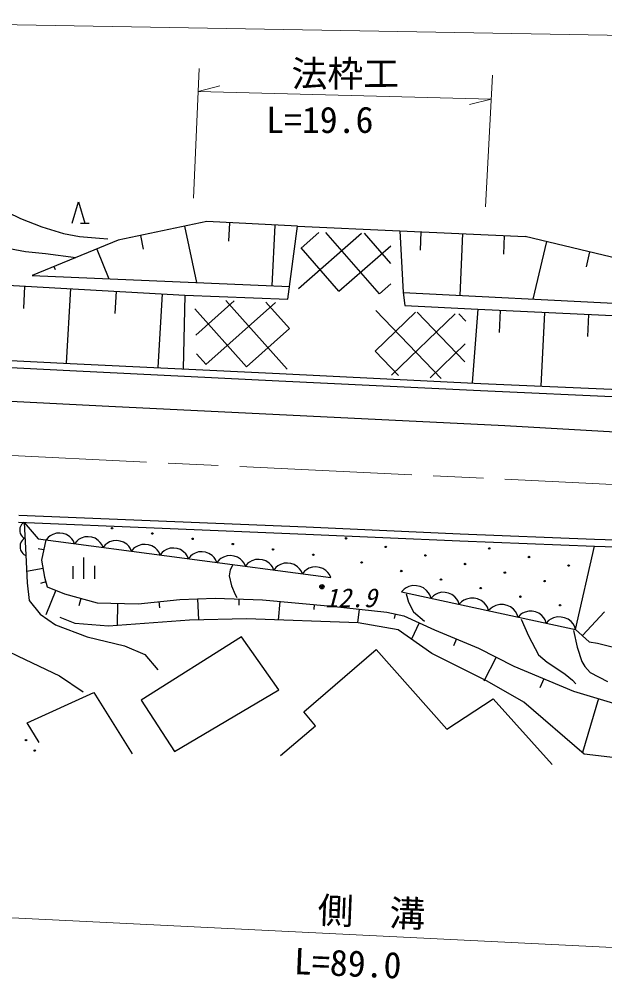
# Model space of a CAD drawing. Units: millimetres, scale not verified. Extents: x 40000 to 680000, y 20000 to 380000.
# Drawn here: x 266184 to 306978, y 272499 to 339340 of the extents above; entities that cross this region are included whole.
import ezdxf
from ezdxf.enums import TextEntityAlignment as Align

# ---------------------------------------------------------------- set-up
doc = ezdxf.new("R2010")
doc.units = ezdxf.units.MM
doc.header["$LTSCALE"] = 1000
doc.linetypes.add('CHAIN', pattern=[18.5, 12, -1.5, 3.5, -1.5])
for name, color, linetype, lineweight in [('M-BGD', 7, 'Continuous', 25), ('M-BMK', 2, 'CHAIN', 13), ('M-STR-HTXT', 7, 'Continuous', 13), ('M-STR-STRC', 7, 'Continuous', 25)]:
    doc.layers.add(name, color=color, linetype=linetype, lineweight=lineweight)
doc.styles.add('ＭＳ ゴシック', font='')
doc.styles.get('ＭＳ ゴシック').set_extended_font_data('MS Gothic')

msp = doc.modelspace()

# ---------------------------------------------------------------- linework, layer by layer
at = {"layer": 'M-BGD'}
for p, q in [((269863, 325121), (270311, 326621)), ((270311, 326621), (270763, 325122)), ((270463, 325122), (271063, 325123)), ((279248, 325247), (273087, 323937)), ((277708, 324920), (278541, 320999)), ((285581, 324917), (279248, 325247)), ((280831, 325165), (280765, 323888)), ((283998, 325000), (283778, 320771)), ((284908, 319846), (285581, 324917)), ((285581, 324917), (292706, 324589)), ((274627, 324265), (274827, 323327)), ((285633, 320580), (290036, 324430)), ((285817, 323397), (287067, 324490)), ((291277, 320202), (287536, 324480)), ((292080, 322322), (290241, 324426)), ((292706, 324589), (292939, 320292)), ((292706, 324589), (301431, 324213)), ((294160, 324526), (294105, 323241)), ((297068, 324401), (296883, 320094)), ((299977, 324276), (299921, 322977)), ((310410, 322036), (301431, 324213)), ((273087, 323937), (267098, 321497)), ((288455, 320391), (292078, 323558)), ((302927, 323850), (301955, 319839)), ((271590, 323327), (272430, 321265)), ((288455, 320391), (285818, 323407)), ((305920, 323125), (305670, 322092)), ((268595, 322107), (268679, 321901)), ((264967, 320842), (277727, 320117)), ((267098, 321497), (285024, 320717)), ((291278, 320202), (292082, 320905)), ((266562, 320752), (266473, 319191)), ((269752, 320570), (269458, 315390)), ((272942, 320389), (272854, 318842)), ((276132, 320208), (275840, 315071)), ((292939, 320292), (293047, 319406)), ((292939, 320292), (321158, 318872)), ((277727, 320117), (277617, 314982)), ((277727, 320117), (284908, 319846)), ((281149, 319715), (278489, 317338)), ((284028, 319606), (279188, 315281)), ((284844, 314971), (280585, 319737)), ((285003, 317795), (283362, 319631)), ((282024, 315125), (278414, 319164)), ((290970, 316216), (293787, 318932)), ((291022, 319044), (295588, 314307)), ((293047, 319406), (298136, 319131)), ((293913, 318927), (297236, 315478)), ((298136, 319131), (297744, 314001)), ((298136, 319131), (322825, 317995)), ((299680, 319060), (299609, 317520)), ((302766, 318918), (302529, 313786)), ((292119, 314546), (296553, 318819)), ((296804, 318809), (297286, 318308)), ((305852, 318776), (305781, 317238)), ((285003, 317795), (282016, 315126)), ((290970, 316216), (292613, 314512)), ((294808, 314360), (297258, 316722)), ((254517, 315637), (269714, 314866)), ((254530, 316137), (269738, 315365)), ((279203, 315280), (278542, 316020)), ((269714, 314866), (284281, 314158)), ((269738, 315365), (284306, 314657)), ((284281, 314158), (298311, 313473)), ((284306, 314657), (298334, 313972)), ((298334, 313972), (328752, 312609)), ((298311, 313473), (328730, 312110)), ((266150, 304799), (286173, 303977)), ((266129, 304299), (286152, 303478)), ((266352, 304142), (266291, 304051)), ((266415, 304211), (266352, 304142)), ((266521, 304283), (266415, 304211)), ((266521, 304283), (266639, 302030)), ((266521, 304283), (267499, 303141)), ((266232, 303915), (266217, 303782)), ((266217, 303782), (266224, 303651)), ((266224, 303651), (266253, 303520)), ((266291, 304051), (266232, 303915)), ((266253, 303520), (266326, 303391)), ((268771, 303538), (268518, 303451)), ((269015, 303546), (268771, 303538)), ((269252, 303515), (269015, 303546)), ((269485, 303444), (269252, 303515)), ((286152, 303478), (296874, 302997)), ((286173, 303977), (296894, 303497)), ((296894, 303497), (306268, 303133)), ((266328, 302931), (266263, 302783)), ((266326, 303391), (266396, 303307)), ((266394, 303031), (266328, 302931)), ((266463, 303106), (266394, 303031)), ((266396, 303307), (266465, 303245)), ((266579, 303184), (266463, 303106)), ((266465, 303245), (266579, 303184)), ((267499, 303141), (287891, 300446)), ((268028, 303072), (267742, 301669)), ((268209, 303249), (268063, 303067)), ((268343, 303353), (268209, 303249)), ((268518, 303451), (268343, 303353)), ((269707, 303293), (269485, 303444)), ((269850, 303154), (269707, 303293)), ((269953, 303019), (269850, 303154)), ((270046, 302805), (269953, 303019)), ((270191, 302987), (270046, 302805)), ((270326, 303091), (270191, 302987)), ((270500, 303189), (270326, 303091)), ((270754, 303276), (270500, 303189)), ((270997, 303284), (270754, 303276)), ((271235, 303253), (270997, 303284)), ((271468, 303182), (271235, 303253)), ((271690, 303031), (271468, 303182)), ((271833, 302891), (271690, 303031)), ((271936, 302757), (271833, 302891)), ((272309, 302829), (272174, 302725)), ((272483, 302927), (272309, 302829)), ((272737, 303014), (272483, 302927)), ((272980, 303022), (272737, 303014)), ((273218, 302991), (272980, 303022)), ((273451, 302920), (273218, 302991)), ((273673, 302769), (273451, 302920)), ((296874, 302997), (306250, 302634)), ((306268, 303133), (319191, 302727)), ((266263, 302783), (266247, 302638)), ((266247, 302638), (266254, 302495)), ((266254, 302495), (266286, 302352)), ((266286, 302352), (266365, 302212)), ((266365, 302212), (266442, 302120)), ((267885, 302370), (267502, 302448)), ((272029, 302543), (271936, 302757)), ((272174, 302725), (272029, 302543)), ((273816, 302629), (273673, 302769)), ((273919, 302495), (273816, 302629)), ((274012, 302281), (273919, 302495)), ((274157, 302463), (274012, 302281)), ((274292, 302567), (274157, 302463)), ((274466, 302665), (274292, 302567)), ((274720, 302752), (274466, 302665)), ((274963, 302760), (274720, 302752)), ((275201, 302729), (274963, 302760)), ((275433, 302658), (275201, 302729)), ((275656, 302507), (275433, 302658)), ((275799, 302367), (275656, 302507)), ((275902, 302233), (275799, 302367)), ((275995, 302019), (275902, 302233)), ((276140, 302201), (275995, 302019)), ((276274, 302304), (276140, 302201)), ((276449, 302402), (276274, 302304)), ((276702, 302490), (276449, 302402)), ((276946, 302498), (276702, 302490)), ((277183, 302467), (276946, 302498)), ((277416, 302396), (277183, 302467)), ((277638, 302245), (277416, 302396)), ((277781, 302105), (277638, 302245)), ((278431, 302140), (278257, 302042)), ((278685, 302228), (278431, 302140)), ((278928, 302236), (278685, 302228)), ((279166, 302205), (278928, 302236)), ((279399, 302134), (279166, 302205)), ((279621, 301983), (279399, 302134)), ((304947, 296836), (306250, 302634)), ((306250, 302634), (319173, 302227)), ((266442, 302120), (266518, 302052)), ((266518, 302052), (266641, 301986)), ((266639, 302030), (266740, 300087)), ((267742, 301669), (267948, 300477)), ((270671, 301854), (270673, 300354)), ((277885, 301971), (277781, 302105)), ((277977, 301757), (277885, 301971)), ((278122, 301939), (277977, 301757)), ((278257, 302042), (278122, 301939)), ((279764, 301843), (279621, 301983)), ((279867, 301709), (279764, 301843)), ((279960, 301495), (279867, 301709)), ((280105, 301677), (279960, 301495)), ((280240, 301780), (280105, 301677)), ((280414, 301878), (280240, 301780)), ((280668, 301966), (280414, 301878)), ((280911, 301974), (280668, 301966)), ((281149, 301943), (280911, 301974)), ((281382, 301872), (281149, 301943)), ((281604, 301721), (281382, 301872)), ((281747, 301581), (281604, 301721)), ((281850, 301447), (281747, 301581)), ((282223, 301518), (282088, 301415)), ((282397, 301616), (282223, 301518)), ((282651, 301704), (282397, 301616)), ((282894, 301712), (282651, 301704)), ((283132, 301681), (282894, 301712)), ((283364, 301610), (283132, 301681)), ((283587, 301459), (283364, 301610)), ((283730, 301319), (283587, 301459)), ((267845, 301073), (266699, 300876)), ((269922, 301252), (269923, 300352)), ((271422, 301255), (271423, 300355)), ((281943, 301233), (281850, 301447)), ((282088, 301415), (281943, 301233)), ((283833, 301184), (283730, 301319)), ((283926, 300970), (283833, 301184)), ((284071, 301153), (283926, 300970)), ((284205, 301256), (284071, 301153)), ((284380, 301354), (284205, 301256)), ((284633, 301442), (284380, 301354)), ((284877, 301450), (284633, 301442)), ((285115, 301419), (284877, 301450)), ((285347, 301347), (285115, 301419)), ((285569, 301197), (285347, 301347)), ((285712, 301057), (285569, 301197)), ((285816, 300922), (285712, 301057)), ((285908, 300708), (285816, 300922)), ((286053, 300891), (285908, 300708)), ((286188, 300994), (286053, 300891)), ((286363, 301092), (286188, 300994)), ((286616, 301180), (286363, 301092)), ((286859, 301188), (286616, 301180)), ((287097, 301157), (286859, 301188)), ((287330, 301085), (287097, 301157)), ((287552, 300935), (287330, 301085)), ((287695, 300795), (287552, 300935)), ((287798, 300660), (287695, 300795)), ((268036, 300143), (267657, 300043)), ((267948, 300477), (268123, 299808)), ((287891, 300446), (287798, 300660)), ((266740, 300087), (266888, 298851)), ((268734, 299562), (268041, 297841)), ((268123, 299808), (269346, 299316)), ((292811, 299453), (304947, 296836)), ((292993, 299629), (292826, 299450)), ((293143, 299725), (292993, 299629)), ((293334, 299813), (293143, 299725)), ((293607, 299883), (293334, 299813)), ((293862, 299871), (293607, 299883)), ((294108, 299818), (293862, 299871)), ((294346, 299724), (294108, 299818)), ((294565, 299547), (294346, 299724)), ((294703, 299389), (294565, 299547)), ((266888, 298851), (267653, 297907)), ((269346, 299316), (271615, 298680)), ((270480, 298998), (270335, 298480)), ((274465, 298626), (277373, 298921)), ((277373, 298921), (279844, 299012)), ((278608, 298967), (278663, 297498)), ((279844, 299012), (283140, 298894)), ((281492, 298953), (281477, 298533)), ((283140, 298894), (287939, 298465)), ((284340, 298786), (284224, 297485)), ((294800, 299239), (294703, 299389)), ((294879, 299007), (294800, 299239)), ((295038, 299177), (294879, 299007)), ((295181, 299269), (295038, 299177)), ((295362, 299353), (295181, 299269)), ((295622, 299420), (295362, 299353)), ((295865, 299408), (295622, 299420)), ((296100, 299358), (295865, 299408)), ((296326, 299268), (296100, 299358)), ((296535, 299100), (296326, 299268)), ((296667, 298949), (296535, 299100)), ((296759, 298806), (296667, 298949)), ((296834, 298586), (296759, 298806)), ((297151, 298861), (297001, 298764)), ((297342, 298949), (297151, 298861)), ((297615, 299019), (297342, 298949)), ((297870, 299007), (297615, 299019)), ((298116, 298954), (297870, 299007)), ((298354, 298859), (298116, 298954)), ((298573, 298683), (298354, 298859)), ((271615, 298680), (274465, 298626)), ((273040, 298653), (273011, 297105)), ((275919, 298774), (275962, 298342)), ((286739, 298572), (286708, 298220)), ((287939, 298465), (291793, 298034)), ((289866, 298250), (289759, 297285)), ((297001, 298764), (296834, 298586)), ((298711, 298525), (298573, 298683)), ((298808, 298375), (298711, 298525)), ((298887, 298143), (298808, 298375)), ((299054, 298322), (298887, 298143)), ((299204, 298418), (299054, 298322)), ((299394, 298506), (299204, 298418)), ((299667, 298576), (299394, 298506)), ((299923, 298564), (299667, 298576)), ((300169, 298511), (299923, 298564)), ((300406, 298417), (300169, 298511)), ((300626, 298240), (300406, 298417)), ((300764, 298082), (300626, 298240)), ((301683, 298113), (301423, 298046)), ((301926, 298101), (301683, 298113)), ((267653, 297907), (268708, 297145)), ((270083, 297237), (269028, 297672)), ((278048, 297485), (272410, 297059)), ((282010, 297564), (278048, 297485)), ((289794, 297284), (282010, 297564)), ((291793, 298034), (292970, 297781)), ((292382, 297908), (292316, 297602)), ((292970, 297781), (295116, 296803)), ((300860, 297932), (300764, 298082)), ((300939, 297700), (300860, 297932)), ((301099, 297871), (300939, 297700)), ((301241, 297963), (301099, 297871)), ((301423, 298046), (301241, 297963)), ((302161, 298051), (301926, 298101)), ((302387, 297961), (302161, 298051)), ((302596, 297793), (302387, 297961)), ((302727, 297642), (302596, 297793)), ((302819, 297500), (302727, 297642)), ((302894, 297279), (302819, 297500)), ((303062, 297458), (302894, 297279)), ((303212, 297554), (303062, 297458)), ((303402, 297642), (303212, 297554)), ((303675, 297712), (303402, 297642)), ((303930, 297700), (303675, 297712)), ((304177, 297647), (303930, 297700)), ((304414, 297553), (304177, 297647)), ((304634, 297376), (304414, 297553)), ((305414, 296405), (306947, 298067)), ((268708, 297145), (270927, 296313)), ((272410, 297059), (270083, 297237)), ((292594, 296816), (289794, 297284)), ((294923, 295147), (292594, 296816)), ((294043, 297292), (293523, 296150)), ((295116, 296803), (298172, 295536)), ((304772, 297218), (304634, 297376)), ((304868, 297068), (304772, 297218)), ((304947, 296836), (304868, 297068)), ((304947, 296836), (305882, 295974)), ((270927, 296313), (273509, 295699)), ((281681, 296327), (274672, 291918)), ((284268, 292624), (281681, 296327)), ((296644, 296169), (296447, 295695)), ((264845, 295581), (266607, 294732)), ((273509, 295699), (274927, 295083)), ((298172, 295536), (300645, 294267)), ((305882, 295974), (306463, 295866)), ((306463, 295866), (308136, 295469)), ((274927, 295083), (275838, 294030)), ((286015, 291099), (291061, 295433)), ((291061, 295433), (295963, 289896)), ((298779, 293226), (294923, 295147)), ((299409, 294901), (298554, 293235)), ((266607, 294732), (268994, 293599)), ((300645, 294267), (304792, 292528)), ((268994, 293599), (270646, 292491)), ((301326, 291776), (298779, 293226)), ((302719, 293398), (302458, 292776)), ((266730, 290326), (271385, 292435)), ((271385, 292435), (274061, 288179)), ((277004, 288323), (284268, 292624)), ((304792, 292528), (308270, 291496)), ((274672, 291918), (277004, 288323)), ((295963, 289896), (299196, 292009)), ((299196, 292009), (303310, 287435)), ((305548, 288148), (301326, 291776)), ((306531, 292012), (305417, 288260)), ((286816, 290119), (286015, 291099)), ((267584, 288964), (266730, 290326)), ((284384, 288043), (286816, 290119)), ((315801, 286964), (305548, 288148))]:
    msp.add_line(p, q, dxfattribs=at)
for points in [[(258370, 328186), (258998, 327127), (259703, 326154), (260254, 325597), (260755, 325222), (261629, 324737), (262565, 324337), (263969, 323816), (265502, 323363), (266632, 323152), (268025, 323010), (270123, 322730)], [(263318, 327910), (263950, 327118), (264796, 326278), (265370, 325889), (266271, 325448), (267753, 324878), (269280, 324414), (270381, 324214), (271778, 324078), (272370, 324037)], [(281063, 301345), (280872, 300984), (280799, 300568), (280962, 299872), (281230, 299262), (281346, 299066)], [(293141, 299309), (293305, 298732), (293647, 298055), (294416, 297421)], [(301141, 297540), (301652, 296378), (302361, 295063), (302973, 294543), (303561, 294169), (304226, 293729), (304717, 293290), (304965, 293038)], [(304790, 296762), (305042, 295594), (305383, 294601), (305579, 294247), (305962, 293837), (307159, 293203)]]:
    msp.add_lwpolyline(points, dxfattribs=at)
for centre, radius in [((272654, 303887), 50), ((275458, 303516), 50), ((278262, 303145), 50), ((281066, 302775), 50), ((288954, 303178), 50), ((283870, 302404), 50), ((291719, 302582), 50), ((298929, 302474), 50), ((286674, 302034), 50), ((290038, 301497), 50), ((294484, 301986), 50), ((301694, 301878), 50), ((292803, 300901), 50), ((297249, 301390), 50), ((300014, 300793), 50), ((304459, 301282), 50), ((295568, 300305), 50), ((302778, 300197), 50), ((287276, 299807), 150), ((287276, 299807), 90), ((287276, 299807), 30), ((298333, 299709), 50), ((301098, 299113), 50), ((303863, 298517), 50), ((266657, 289123), 50), ((267272, 288397), 50)]:
    msp.add_circle(centre, radius, dxfattribs=at)
at = {"layer": 'M-BMK'}
msp.add_line((263067, 309073), (333001, 305703), dxfattribs=at)
at = {"layer": 'M-STR-HTXT'}
for p, q in [((329753, 337823), (243034, 339340)), ((278726, 335911), (278316, 326863)), ((299152, 335447), (298671, 326259)), ((278653, 334310), (280164, 334690)), ((278653, 334310), (299064, 333770)), ((299064, 333770), (297554, 333390)), ((243107, 277850), (329217, 273612))]:
    msp.add_line(p, q, dxfattribs=at)
at = {"layer": 'M-STR-STRC'}
for p, q in [((257058, 313158), (272431, 312386)), ((272431, 312386), (300008, 311034)), ((300008, 311034), (328575, 309401))]:
    msp.add_line(p, q, dxfattribs=at)

# ---------------------------------------------------------------- texts
at = {"layer": 'M-BGD', "style": 'ＭＳ ゴシック', "oblique": 15}
msp.add_text('12.9', height=1320, rotation=0.088, dxfattribs=at).set_placement((287486, 297979), align=Align.BOTTOM_LEFT)
at = {"layer": 'M-STR-HTXT', "style": 'ＭＳ ゴシック'}
for s, rotation, p in [('法枠工', 0.088, (285154, 334076)), ('L=19.6', 0.088, (283382, 330857)), ('側\u3000溝', 357.688, (286920, 275835)), ('L=89.0', 357.588, (285276, 272280))]:
    msp.add_text(s, height=1833, rotation=rotation, dxfattribs=at).set_placement(p, align=Align.BOTTOM_LEFT)

doc.saveas('drawing.dxf')
